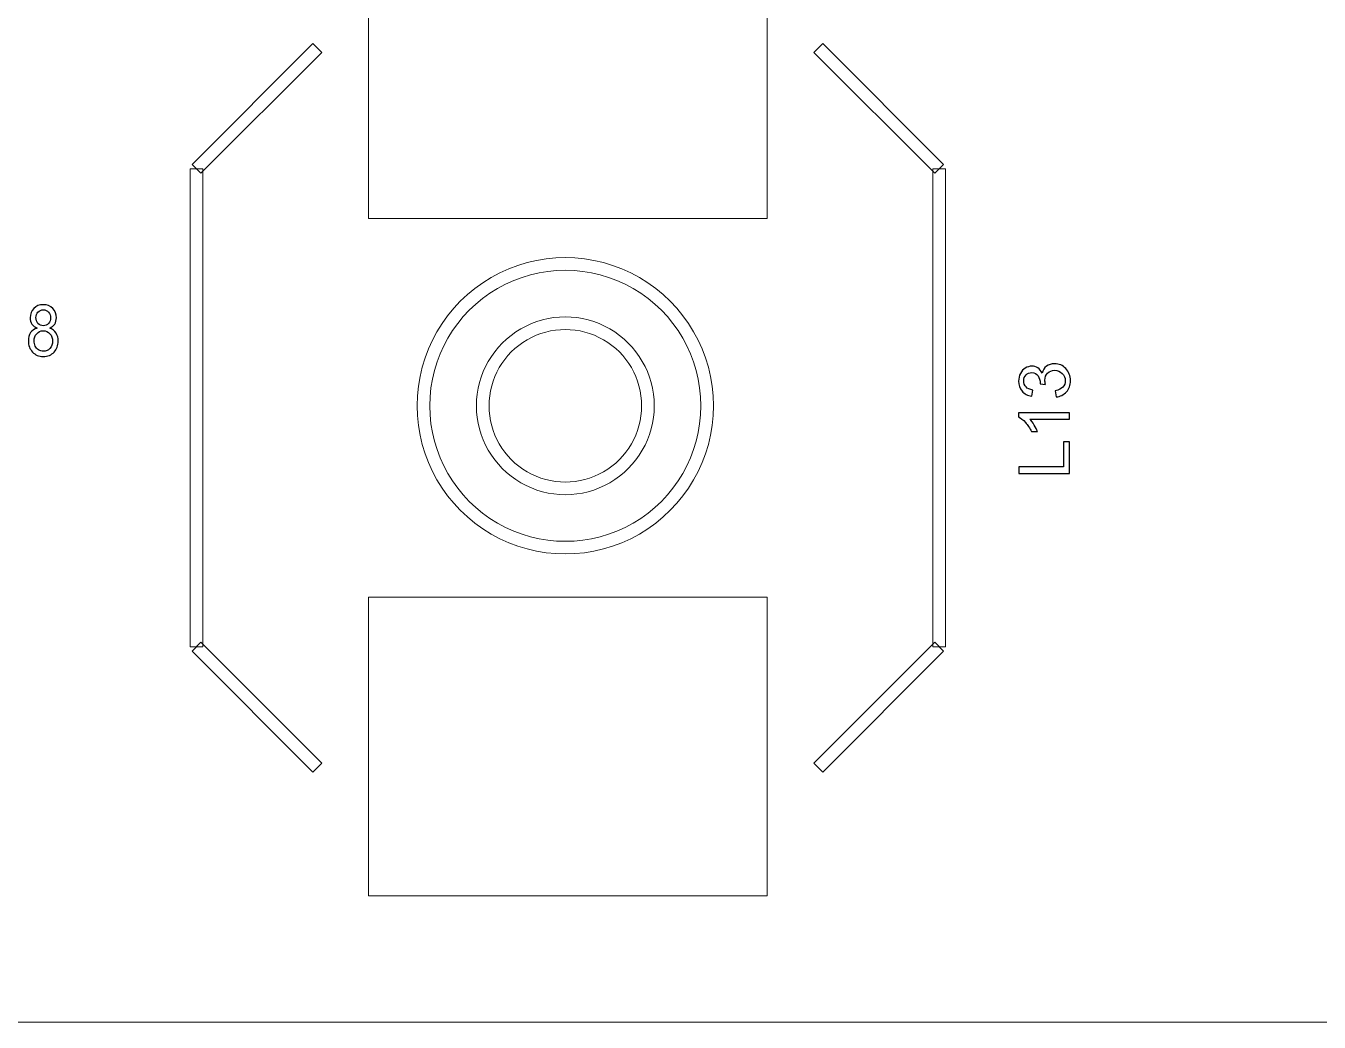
# Model space of a CAD drawing. Header units: millimetres. Extents: x -69 to 39, y -9 to 54.
# Drawn here: x -19.34 to -6.35, y -9.41 to 0.6 of the extents above; entities that cross this region are included whole.
import ezdxf

# ---------------------------------------------------------------- set-up
doc = ezdxf.new("R2010")
doc.units = ezdxf.units.MM
doc.header["$MEASUREMENT"] = 0
for name, color, linetype in [('BG_OUTLINE', 7, 'Continuous'), ('PG_SILKSCREEN_TOP', 7, 'Continuous'), ('PIN_TOP', 7, 'Continuous'), ('RD_SILKSCREEN_TOP', 7, 'Continuous')]:
    doc.layers.add(name, color=color, linetype=linetype)

msp = doc.modelspace()

# ---------------------------------------------------------------- linework, layer by layer
at = {"layer": 'BG_OUTLINE', "color": 176, "lineweight": 9}
msp.add_open_spline([(22.1252, -9.4051), (22.1252, -9.4051), (-56.3279, -9.4051), (-56.3279, -9.4051), (-56.3279, -9.4051), (-56.3279, -9.4051), (-56.3279, 41.6488), (-56.3279, 41.6488), (-56.3279, 41.6488), (-56.3279, 41.6488), (22.3259, 41.6488), (22.3259, 41.6488), (22.3259, 41.6488), (22.9318, 41.6492), (23.513, 41.4088), (23.9418, 40.9807), (23.9418, 40.9807), (24.3705, 40.5525), (24.6115, 39.9687), (24.6119, 39.3628), (24.6119, 39.3628), (24.6119, 39.3628), (24.6119, -7.1191), (24.6119, -7.1191), (24.6119, -7.1191), (24.6123, -7.725), (24.372, -8.3063), (23.9438, -8.735), (23.9438, -8.735), (23.5156, -9.1637), (22.9318, -9.4047), (22.3259, -9.4051), (22.3259, -9.4051), (22.3259, -9.4051), (22.1252, -9.4051), (22.1252, -9.4051)], degree=3, knots=[0, 0, 0, 0, 0.1111111, 0.1111111, 0.1111111, 0.1111111, 0.2222222, 0.2222222, 0.2222222, 0.2222222, 0.3333333, 0.3333333, 0.3333333, 0.3333333, 0.4444444, 0.4444444, 0.4444444, 0.4444444, 0.5555556, 0.5555556, 0.5555556, 0.5555556, 0.6666667, 0.6666667, 0.6666667, 0.6666667, 0.7777778, 0.7777778, 0.7777778, 0.7777778, 0.8888889, 0.8888889, 0.8888889, 0.8888889, 1, 1, 1, 1], dxfattribs=at)
at = {"layer": 'PG_SILKSCREEN_TOP', "lineweight": 9}
for points, knots in [([(-17.5783, -0.8803), (-17.5783, -0.8803), (-17.6681, -0.7905), (-17.6681, -0.7905), (-17.6681, -0.7905), (-17.6681, -0.7905), (-16.454, 0.4234), (-16.454, 0.4234), (-16.454, 0.4234), (-16.454, 0.4234), (-16.3642, 0.3335), (-16.3642, 0.3335), (-16.3642, 0.3335), (-16.3642, 0.3335), (-17.5783, -0.8803), (-17.5783, -0.8803)], [0, 0, 0, 0, 0.25, 0.25, 0.25, 0.25, 0.5, 0.5, 0.5, 0.5, 0.75, 0.75, 0.75, 0.75, 1, 1, 1, 1]), ([(-10.1209, -0.7905), (-10.1209, -0.7905), (-10.2107, -0.8803), (-10.2107, -0.8803), (-10.2107, -0.8803), (-10.2107, -0.8803), (-11.4248, 0.3335), (-11.4248, 0.3335), (-11.4248, 0.3335), (-11.4248, 0.3335), (-11.335, 0.4234), (-11.335, 0.4234), (-11.335, 0.4234), (-11.335, 0.4234), (-10.1209, -0.7905), (-10.1209, -0.7905)], [0, 0, 0, 0, 0.25, 0.25, 0.25, 0.25, 0.5, 0.5, 0.5, 0.5, 0.75, 0.75, 0.75, 0.75, 1, 1, 1, 1]), ([(-17.5597, -5.6355), (-17.5597, -5.6355), (-17.6867, -5.6355), (-17.6867, -5.6355), (-17.6867, -5.6355), (-17.6867, -5.6355), (-17.6867, -0.8354), (-17.6867, -0.8354), (-17.6867, -0.8354), (-17.6867, -0.8354), (-17.5597, -0.8354), (-17.5597, -0.8354), (-17.5597, -0.8354), (-17.5597, -0.8354), (-17.5597, -5.6355), (-17.5597, -5.6355)], [0, 0, 0, 0, 0.25, 0.25, 0.25, 0.25, 0.5, 0.5, 0.5, 0.5, 0.75, 0.75, 0.75, 0.75, 1, 1, 1, 1]), ([(-10.1023, -5.6355), (-10.1023, -5.6355), (-10.2293, -5.6355), (-10.2293, -5.6355), (-10.2293, -5.6355), (-10.2293, -5.6355), (-10.2293, -0.8354), (-10.2293, -0.8354), (-10.2293, -0.8354), (-10.2293, -0.8354), (-10.1023, -0.8354), (-10.1023, -0.8354), (-10.1023, -0.8354), (-10.1023, -0.8354), (-10.1023, -5.6355), (-10.1023, -5.6355)], [0, 0, 0, 0, 0.25, 0.25, 0.25, 0.25, 0.5, 0.5, 0.5, 0.5, 0.75, 0.75, 0.75, 0.75, 1, 1, 1, 1]), ([(-15.4078, -3.2149), (-15.4078, -2.6833), (-15.1242, -2.1921), (-14.6639, -1.9263), (-14.6639, -1.9263), (-14.2035, -1.6605), (-13.6363, -1.6605), (-13.1759, -1.9263), (-13.1759, -1.9263), (-12.7156, -2.1921), (-12.432, -2.6833), (-12.432, -3.2149)], [0, 0, 0, 0, 0.3333333, 0.3333333, 0.3333333, 0.3333333, 0.6666667, 0.6666667, 0.6666667, 0.6666667, 1, 1, 1, 1]), ([(-12.559, -3.2149), (-12.559, -2.7287), (-12.8184, -2.2794), (-13.2394, -2.0363), (-13.2394, -2.0363), (-13.6605, -1.7932), (-14.1793, -1.7932), (-14.6004, -2.0363), (-14.6004, -2.0363), (-15.0214, -2.2794), (-15.2808, -2.7287), (-15.2808, -3.2149)], [0, 0, 0, 0, 0.3333333, 0.3333333, 0.3333333, 0.3333333, 0.6666667, 0.6666667, 0.6666667, 0.6666667, 1, 1, 1, 1]), ([(-14.8127, -3.2149), (-14.8127, -2.8959), (-14.6425, -2.6012), (-14.3663, -2.4417), (-14.3663, -2.4417), (-14.0901, -2.2822), (-13.7497, -2.2822), (-13.4735, -2.4417), (-13.4735, -2.4417), (-13.1972, -2.6012), (-13.0271, -2.8959), (-13.0271, -3.2149)], [0, 0, 0, 0, 0.3333333, 0.3333333, 0.3333333, 0.3333333, 0.6666667, 0.6666667, 0.6666667, 0.6666667, 1, 1, 1, 1]), ([(-13.1541, -3.2149), (-13.1541, -2.9413), (-13.3, -2.6885), (-13.537, -2.5517), (-13.537, -2.5517), (-13.7739, -2.4149), (-14.0659, -2.4149), (-14.3028, -2.5517), (-14.3028, -2.5517), (-14.5397, -2.6885), (-14.6857, -2.9413), (-14.6857, -3.2149)], [0, 0, 0, 0, 0.3333333, 0.3333333, 0.3333333, 0.3333333, 0.6666667, 0.6666667, 0.6666667, 0.6666667, 1, 1, 1, 1]), ([(-12.432, -3.2149), (-12.432, -3.7465), (-12.7156, -4.2377), (-13.1759, -4.5035), (-13.1759, -4.5035), (-13.6363, -4.7693), (-14.2035, -4.7693), (-14.6639, -4.5035), (-14.6639, -4.5035), (-15.1242, -4.2377), (-15.4078, -3.7465), (-15.4078, -3.2149)], [0, 0, 0, 0, 0.3333333, 0.3333333, 0.3333333, 0.3333333, 0.6666667, 0.6666667, 0.6666667, 0.6666667, 1, 1, 1, 1]), ([(-15.2808, -3.2149), (-15.2808, -3.7011), (-15.0214, -4.1504), (-14.6004, -4.3935), (-14.6004, -4.3935), (-14.1793, -4.6366), (-13.6605, -4.6366), (-13.2394, -4.3935), (-13.2394, -4.3935), (-12.8184, -4.1504), (-12.559, -3.7011), (-12.559, -3.2149)], [0, 0, 0, 0, 0.3333333, 0.3333333, 0.3333333, 0.3333333, 0.6666667, 0.6666667, 0.6666667, 0.6666667, 1, 1, 1, 1]), ([(-13.0271, -3.2149), (-13.0271, -3.5339), (-13.1972, -3.8286), (-13.4735, -3.9881), (-13.4735, -3.9881), (-13.7497, -4.1476), (-14.0901, -4.1476), (-14.3663, -3.9881), (-14.3663, -3.9881), (-14.6425, -3.8286), (-14.8127, -3.5339), (-14.8127, -3.2149)], [0, 0, 0, 0, 0.3333333, 0.3333333, 0.3333333, 0.3333333, 0.6666667, 0.6666667, 0.6666667, 0.6666667, 1, 1, 1, 1]), ([(-14.6857, -3.2149), (-14.6857, -3.4885), (-14.5397, -3.7413), (-14.3028, -3.8781), (-14.3028, -3.8781), (-14.0659, -4.0149), (-13.7739, -4.0149), (-13.537, -3.8781), (-13.537, -3.8781), (-13.3, -3.7413), (-13.1541, -3.4885), (-13.1541, -3.2149)], [0, 0, 0, 0, 0.3333333, 0.3333333, 0.3333333, 0.3333333, 0.6666667, 0.6666667, 0.6666667, 0.6666667, 1, 1, 1, 1]), ([(-16.3642, -6.8045), (-16.3642, -6.8045), (-16.454, -6.8943), (-16.454, -6.8943), (-16.454, -6.8943), (-16.454, -6.8943), (-17.6681, -5.6804), (-17.6681, -5.6804), (-17.6681, -5.6804), (-17.6681, -5.6804), (-17.5783, -5.5906), (-17.5783, -5.5906), (-17.5783, -5.5906), (-17.5783, -5.5906), (-16.3642, -6.8045), (-16.3642, -6.8045)], [0, 0, 0, 0, 0.25, 0.25, 0.25, 0.25, 0.5, 0.5, 0.5, 0.5, 0.75, 0.75, 0.75, 0.75, 1, 1, 1, 1]), ([(-11.335, -6.8943), (-11.335, -6.8943), (-11.4248, -6.8045), (-11.4248, -6.8045), (-11.4248, -6.8045), (-11.4248, -6.8045), (-10.2107, -5.5906), (-10.2107, -5.5906), (-10.2107, -5.5906), (-10.2107, -5.5906), (-10.1209, -5.6804), (-10.1209, -5.6804), (-10.1209, -5.6804), (-10.1209, -5.6804), (-11.335, -6.8943), (-11.335, -6.8943)], [0, 0, 0, 0, 0.25, 0.25, 0.25, 0.25, 0.5, 0.5, 0.5, 0.5, 0.75, 0.75, 0.75, 0.75, 1, 1, 1, 1])]:
    msp.add_open_spline(points, degree=3, knots=knots, dxfattribs=at)
at = {"layer": 'PIN_TOP', "color": 8, "lineweight": 9}
for points in [[(-11.8945, -1.3354), (-11.8945, -1.3354), (-15.8945, -1.3354), (-15.8945, -1.3354), (-15.8945, -1.3354), (-15.8945, -1.3354), (-15.8945, 1.6646), (-15.8945, 1.6646), (-15.8945, 1.6646), (-15.8945, 1.6646), (-11.8945, 1.6646), (-11.8945, 1.6646), (-11.8945, 1.6646), (-11.8945, 1.6646), (-11.8945, -1.3354), (-11.8945, -1.3354)], [(-11.8945, -8.1355), (-11.8945, -8.1355), (-15.8945, -8.1355), (-15.8945, -8.1355), (-15.8945, -8.1355), (-15.8945, -8.1355), (-15.8945, -5.1355), (-15.8945, -5.1355), (-15.8945, -5.1355), (-15.8945, -5.1355), (-11.8945, -5.1355), (-11.8945, -5.1355), (-11.8945, -5.1355), (-11.8945, -5.1355), (-11.8945, -8.1355), (-11.8945, -8.1355)]]:
    msp.add_open_spline(points, degree=3, knots=[0, 0, 0, 0, 0.25, 0.25, 0.25, 0.25, 0.5, 0.5, 0.5, 0.5, 0.75, 0.75, 0.75, 0.75, 1, 1, 1, 1], dxfattribs=at)
at = {"layer": 'RD_SILKSCREEN_TOP', "color": 1}
for points, knots in [([(-19.2247, -2.4346), (-19.2479, -2.4252), (-19.265, -2.4116), (-19.2763, -2.394), (-19.2763, -2.394), (-19.2874, -2.3764), (-19.293, -2.3553), (-19.293, -2.3308), (-19.293, -2.3308), (-19.293, -2.2937), (-19.2811, -2.2626), (-19.2573, -2.2374), (-19.2573, -2.2374), (-19.2335, -2.2121), (-19.202, -2.1995), (-19.1624, -2.1995), (-19.1624, -2.1995), (-19.1228, -2.1995), (-19.0908, -2.2124), (-19.0666, -2.2382), (-19.0666, -2.2382), (-19.0424, -2.2641), (-19.0304, -2.2955), (-19.0304, -2.3326), (-19.0304, -2.3326), (-19.0304, -2.3562), (-19.0359, -2.3767), (-19.0469, -2.3942), (-19.0469, -2.3942), (-19.058, -2.4116), (-19.0748, -2.4252), (-19.0973, -2.4346), (-19.0973, -2.4346), (-19.0694, -2.4448), (-19.0482, -2.4612), (-19.0336, -2.4839), (-19.0336, -2.4839), (-19.0191, -2.5066), (-19.0117, -2.5337), (-19.0117, -2.5651), (-19.0117, -2.5651), (-19.0117, -2.6088), (-19.0256, -2.6453), (-19.053, -2.6749), (-19.053, -2.6749), (-19.0805, -2.7045), (-19.1166, -2.7194), (-19.1616, -2.7194), (-19.1616, -2.7194), (-19.2064, -2.7194), (-19.2424, -2.7045), (-19.27, -2.6748), (-19.27, -2.6748), (-19.2975, -2.645), (-19.3113, -2.6079), (-19.3113, -2.5635), (-19.3113, -2.5635), (-19.3113, -2.5304), (-19.3038, -2.5027), (-19.2887, -2.4803), (-19.2887, -2.4803), (-19.2738, -2.458), (-19.2524, -2.4427), (-19.2247, -2.4346)], [0, 0, 0, 0, 0.0625, 0.0625, 0.0625, 0.0625, 0.125, 0.125, 0.125, 0.125, 0.1875, 0.1875, 0.1875, 0.1875, 0.25, 0.25, 0.25, 0.25, 0.3125, 0.3125, 0.3125, 0.3125, 0.375, 0.375, 0.375, 0.375, 0.4375, 0.4375, 0.4375, 0.4375, 0.5, 0.5, 0.5, 0.5, 0.5625, 0.5625, 0.5625, 0.5625, 0.625, 0.625, 0.625, 0.625, 0.6875, 0.6875, 0.6875, 0.6875, 0.75, 0.75, 0.75, 0.75, 0.8125, 0.8125, 0.8125, 0.8125, 0.875, 0.875, 0.875, 0.875, 0.9375, 0.9375, 0.9375, 0.9375, 1, 1, 1, 1]), ([(-19.2359, -2.3287), (-19.2359, -2.3527), (-19.229, -2.3724), (-19.2152, -2.3877), (-19.2152, -2.3877), (-19.2013, -2.403), (-19.1833, -2.4107), (-19.1612, -2.4107), (-19.1612, -2.4107), (-19.1398, -2.4107), (-19.1221, -2.4031), (-19.1083, -2.3879), (-19.1083, -2.3879), (-19.0945, -2.3728), (-19.0878, -2.3542), (-19.0878, -2.3322), (-19.0878, -2.3322), (-19.0878, -2.3092), (-19.0948, -2.29), (-19.109, -2.2744), (-19.109, -2.2744), (-19.1231, -2.2587), (-19.1407, -2.2509), (-19.1618, -2.2509), (-19.1618, -2.2509), (-19.1832, -2.2509), (-19.2008, -2.2586), (-19.2149, -2.2738), (-19.2149, -2.2738), (-19.229, -2.2891), (-19.2359, -2.3074), (-19.2359, -2.3287)], [0, 0, 0, 0, 0.125, 0.125, 0.125, 0.125, 0.25, 0.25, 0.25, 0.25, 0.375, 0.375, 0.375, 0.375, 0.5, 0.5, 0.5, 0.5, 0.625, 0.625, 0.625, 0.625, 0.75, 0.75, 0.75, 0.75, 0.875, 0.875, 0.875, 0.875, 1, 1, 1, 1]), ([(-19.254, -2.5638), (-19.254, -2.5816), (-19.2501, -2.5989), (-19.2426, -2.6155), (-19.2426, -2.6155), (-19.2351, -2.6322), (-19.2239, -2.6452), (-19.209, -2.6543), (-19.209, -2.6543), (-19.1941, -2.6634), (-19.1781, -2.668), (-19.1609, -2.668), (-19.1609, -2.668), (-19.1342, -2.668), (-19.1122, -2.6584), (-19.0949, -2.6391), (-19.0949, -2.6391), (-19.0775, -2.6199), (-19.0688, -2.5955), (-19.0688, -2.5659), (-19.0688, -2.5659), (-19.0688, -2.5357), (-19.0777, -2.5109), (-19.0956, -2.4912), (-19.0956, -2.4912), (-19.1135, -2.4715), (-19.1359, -2.4617), (-19.1628, -2.4617), (-19.1628, -2.4617), (-19.1891, -2.4617), (-19.2108, -2.4714), (-19.228, -2.4908), (-19.228, -2.4908), (-19.2452, -2.5104), (-19.254, -2.5347), (-19.254, -2.5638)], [0, 0, 0, 0, 0.1111111, 0.1111111, 0.1111111, 0.1111111, 0.2222222, 0.2222222, 0.2222222, 0.2222222, 0.3333333, 0.3333333, 0.3333333, 0.3333333, 0.4444444, 0.4444444, 0.4444444, 0.4444444, 0.5555556, 0.5555556, 0.5555556, 0.5555556, 0.6666667, 0.6666667, 0.6666667, 0.6666667, 0.7777778, 0.7777778, 0.7777778, 0.7777778, 0.8888889, 0.8888889, 0.8888889, 0.8888889, 1, 1, 1, 1]), ([(-8.9911, -3.1258), (-8.9911, -3.1258), (-8.9994, -3.0634), (-8.9994, -3.0634), (-8.9994, -3.0634), (-8.964, -3.0561), (-8.9385, -3.0439), (-8.9228, -3.0267), (-8.9228, -3.0267), (-8.9072, -3.0094), (-8.8994, -2.9884), (-8.8994, -2.9637), (-8.8994, -2.9637), (-8.8994, -2.9343), (-8.9096, -2.9094), (-8.93, -2.8891), (-8.93, -2.8891), (-8.9503, -2.869), (-8.9756, -2.8588), (-9.0057, -2.8588), (-9.0057, -2.8588), (-9.0344, -2.8588), (-9.0581, -2.8681), (-9.0767, -2.8869), (-9.0767, -2.8869), (-9.0953, -2.9057), (-9.1047, -2.9295), (-9.1047, -2.9585), (-9.1047, -2.9585), (-9.1047, -2.9703), (-9.1023, -2.985), (-9.0977, -3.0026), (-9.0977, -3.0026), (-9.0977, -3.0026), (-9.1526, -2.9956), (-9.1526, -2.9956), (-9.1526, -2.9956), (-9.1521, -2.9914), (-9.1518, -2.9881), (-9.1518, -2.9855), (-9.1518, -2.9855), (-9.1518, -2.9589), (-9.1588, -2.935), (-9.1727, -2.9137), (-9.1727, -2.9137), (-9.1866, -2.8923), (-9.208, -2.8817), (-9.237, -2.8817), (-9.237, -2.8817), (-9.2598, -2.8817), (-9.2789, -2.8895), (-9.2939, -2.905), (-9.2939, -2.905), (-9.3089, -2.9205), (-9.3165, -2.9406), (-9.3165, -2.9651), (-9.3165, -2.9651), (-9.3165, -2.9894), (-9.3088, -3.0097), (-9.2936, -3.0258), (-9.2936, -3.0258), (-9.2783, -3.042), (-9.2553, -3.0525), (-9.2247, -3.0571), (-9.2247, -3.0571), (-9.2247, -3.0571), (-9.2359, -3.1195), (-9.2359, -3.1195), (-9.2359, -3.1195), (-9.2778, -3.112), (-9.3103, -3.0945), (-9.3333, -3.0675), (-9.3333, -3.0675), (-9.3563, -3.0404), (-9.3679, -3.0067), (-9.3679, -2.9664), (-9.3679, -2.9664), (-9.3679, -2.9387), (-9.3619, -2.9131), (-9.35, -2.8897), (-9.35, -2.8897), (-9.3381, -2.8664), (-9.3218, -2.8485), (-9.3012, -2.836), (-9.3012, -2.836), (-9.2806, -2.8237), (-9.2588, -2.8174), (-9.2355, -2.8174), (-9.2355, -2.8174), (-9.2136, -2.8174), (-9.1936, -2.8233), (-9.1754, -2.8352), (-9.1754, -2.8352), (-9.1574, -2.847), (-9.1431, -2.8645), (-9.1324, -2.8876), (-9.1324, -2.8876), (-9.1255, -2.8575), (-9.1111, -2.8341), (-9.0891, -2.8174), (-9.0891, -2.8174), (-9.0673, -2.8008), (-9.04, -2.7925), (-9.0071, -2.7925), (-9.0071, -2.7925), (-8.9627, -2.7925), (-8.925, -2.8086), (-8.894, -2.8411), (-8.894, -2.8411), (-8.8631, -2.8735), (-8.8477, -2.9145), (-8.8477, -2.964), (-8.8477, -2.964), (-8.8477, -3.0087), (-8.861, -3.0458), (-8.8876, -3.0753), (-8.8876, -3.0753), (-8.9142, -3.1048), (-8.9487, -3.1217), (-8.9911, -3.1258)], [0, 0, 0, 0, 0.0333333, 0.0333333, 0.0333333, 0.0333333, 0.0666667, 0.0666667, 0.0666667, 0.0666667, 0.1, 0.1, 0.1, 0.1, 0.1333333, 0.1333333, 0.1333333, 0.1333333, 0.1666667, 0.1666667, 0.1666667, 0.1666667, 0.2, 0.2, 0.2, 0.2, 0.2333333, 0.2333333, 0.2333333, 0.2333333, 0.2666667, 0.2666667, 0.2666667, 0.2666667, 0.3, 0.3, 0.3, 0.3, 0.3333333, 0.3333333, 0.3333333, 0.3333333, 0.3666667, 0.3666667, 0.3666667, 0.3666667, 0.4, 0.4, 0.4, 0.4, 0.4333333, 0.4333333, 0.4333333, 0.4333333, 0.4666667, 0.4666667, 0.4666667, 0.4666667, 0.5, 0.5, 0.5, 0.5, 0.5333333, 0.5333333, 0.5333333, 0.5333333, 0.5666667, 0.5666667, 0.5666667, 0.5666667, 0.6, 0.6, 0.6, 0.6, 0.6333333, 0.6333333, 0.6333333, 0.6333333, 0.6666667, 0.6666667, 0.6666667, 0.6666667, 0.7, 0.7, 0.7, 0.7, 0.7333333, 0.7333333, 0.7333333, 0.7333333, 0.7666667, 0.7666667, 0.7666667, 0.7666667, 0.8, 0.8, 0.8, 0.8, 0.8333333, 0.8333333, 0.8333333, 0.8333333, 0.8666667, 0.8666667, 0.8666667, 0.8666667, 0.9, 0.9, 0.9, 0.9, 0.9333333, 0.9333333, 0.9333333, 0.9333333, 0.9666667, 0.9666667, 0.9666667, 0.9666667, 1, 1, 1, 1]), ([(-8.8567, -3.2863), (-8.8567, -3.2863), (-8.8567, -3.3487), (-8.8567, -3.3487), (-8.8567, -3.3487), (-8.8567, -3.3487), (-9.255, -3.3487), (-9.255, -3.3487), (-9.255, -3.3487), (-9.2406, -3.3638), (-9.2263, -3.3835), (-9.2119, -3.4079), (-9.2119, -3.4079), (-9.1976, -3.4324), (-9.1868, -3.4544), (-9.1797, -3.4738), (-9.1797, -3.4738), (-9.1797, -3.4738), (-9.24, -3.4738), (-9.24, -3.4738), (-9.24, -3.4738), (-9.2565, -3.4388), (-9.2764, -3.4082), (-9.2998, -3.3821), (-9.2998, -3.3821), (-9.3232, -3.356), (-9.3459, -3.3374), (-9.3679, -3.3265), (-9.3679, -3.3265), (-9.3679, -3.3265), (-9.3679, -3.2863), (-9.3679, -3.2863), (-9.3679, -3.2863), (-9.3679, -3.2863), (-8.8567, -3.2863), (-8.8567, -3.2863)], [0, 0, 0, 0, 0.1111111, 0.1111111, 0.1111111, 0.1111111, 0.2222222, 0.2222222, 0.2222222, 0.2222222, 0.3333333, 0.3333333, 0.3333333, 0.3333333, 0.4444444, 0.4444444, 0.4444444, 0.4444444, 0.5555556, 0.5555556, 0.5555556, 0.5555556, 0.6666667, 0.6666667, 0.6666667, 0.6666667, 0.7777778, 0.7777778, 0.7777778, 0.7777778, 0.8888889, 0.8888889, 0.8888889, 0.8888889, 1, 1, 1, 1]), ([(-8.8567, -3.8947), (-8.8567, -3.8947), (-9.3658, -3.8947), (-9.3658, -3.8947), (-9.3658, -3.8947), (-9.3658, -3.8947), (-9.3658, -3.8272), (-9.3658, -3.8272), (-9.3658, -3.8272), (-9.3658, -3.8272), (-8.9168, -3.8272), (-8.9168, -3.8272), (-8.9168, -3.8272), (-8.9168, -3.8272), (-8.9168, -3.5765), (-8.9168, -3.5765), (-8.9168, -3.5765), (-8.9168, -3.5765), (-8.8567, -3.5765), (-8.8567, -3.5765), (-8.8567, -3.5765), (-8.8567, -3.5765), (-8.8567, -3.8947), (-8.8567, -3.8947)], [0, 0, 0, 0, 0.1666667, 0.1666667, 0.1666667, 0.1666667, 0.3333333, 0.3333333, 0.3333333, 0.3333333, 0.5, 0.5, 0.5, 0.5, 0.6666667, 0.6666667, 0.6666667, 0.6666667, 0.8333333, 0.8333333, 0.8333333, 0.8333333, 1, 1, 1, 1])]:
    msp.add_open_spline(points, degree=3, knots=knots, dxfattribs=at)

doc.saveas('drawing.dxf')
